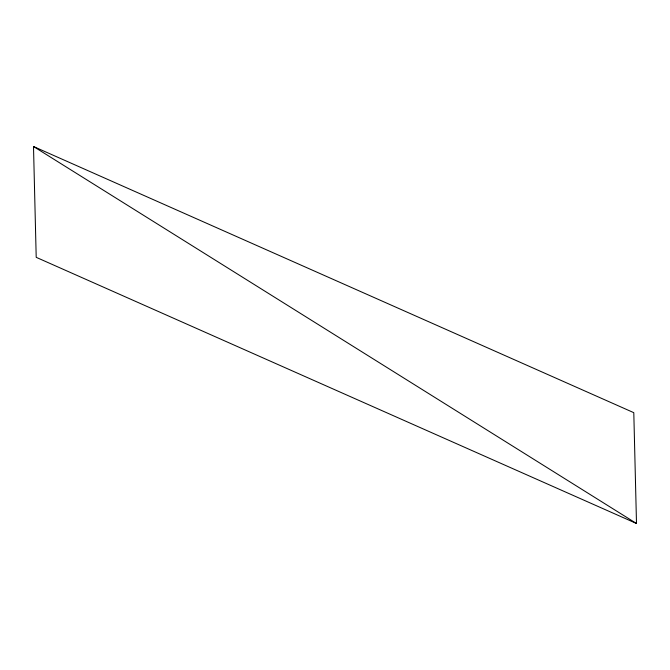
<?xml version="1.0" encoding="UTF-8"?>
<svg xmlns="http://www.w3.org/2000/svg" width="670" height="670" viewBox="0 0 670 670"><rect width="100%" height="100%" fill="white"/><g stroke="black" fill="none" stroke-linecap="round" stroke-linejoin="round"><path stroke-width="1" d="M33.5 146.504L633.795 412.67L636.5 523.496L36.205 257.33L33.5 146.504L636.5 523.496"/></g></svg>
